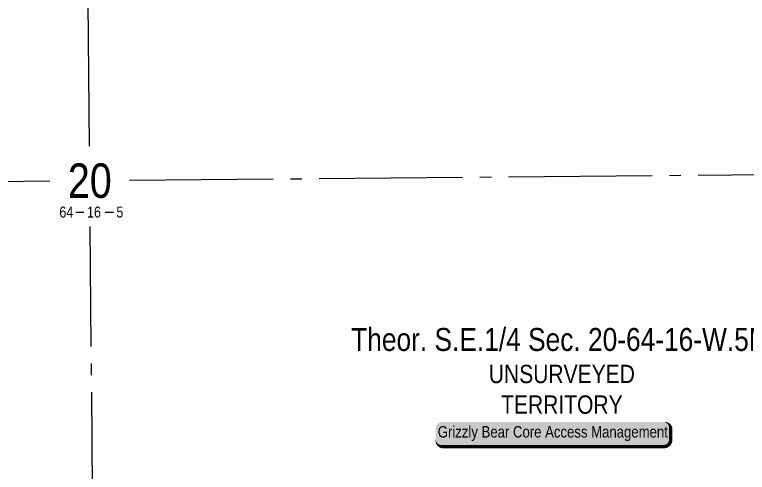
# Model space of a CAD drawing. Extents: x 534052 to 544180, y 6043031 to 6050786.
# Drawn here: x 539843 to 540481, y 6044910 to 6045309 of the extents above; entities that cross this region are included whole.
import ezdxf
from ezdxf.enums import TextEntityAlignment as Align

# ---------------------------------------------------------------- set-up
doc = ezdxf.new("R2010")
doc.units = 0
doc.header["$LTSCALE"] = 5
doc.linetypes.add('foc-QUARTERLINE', pattern=[33, 25, -3, 2, -3])
for name, color, linetype in [('10', 1, 'Continuous'), ('9', 3, 'Continuous'), ('AS-WILDLIFE-BLOCK', 131, 'Continuous'), ('C-SYMBOL', 7, 'Continuous'), ('L-SECLBL', 7, 'Continuous'), ('L-SECQ', 8, 'foc-QUARTERLINE'), ('L-UNS-T', 3, 'Continuous')]:
    doc.layers.add(name, color=color, linetype=linetype)
doc.styles.add('175L', font='', dxfattribs={"height": 20})
doc.styles.add('80', font='', dxfattribs={"height": 10})
doc.styles.add('80L', font='', dxfattribs={"height": 10})
doc.styles.add('SIMPLEX', font='')
doc.styles.get('175L').set_extended_font_data('Arial Narrow')
doc.styles.get('80').set_extended_font_data('Arial Narrow')
doc.styles.get('80L').set_extended_font_data('Arial Narrow')
doc.styles.get('SIMPLEX').set_extended_font_data('Arial Narrow')

# ---------------------------------------------------------------- blocks, each defined once
blk = doc.blocks.new('L-SECLBL')
at = {"layer": '9', "color": 7}
for p, q in [((-5.08, -27.83), (-12.29, -27.83)), ((20.7, -27.83), (13.5, -27.83))]:
    blk.add_line(p, q, dxfattribs=at)
at = {"layer": '10', "color": 2, "style": 'SIMPLEX'}
blk.add_attdef('SEC', text='', height=30, dxfattribs=at).set_placement((0, 0), align=Align.MIDDLE)
at = {"layer": '10', "color": 5, "style": '80L'}
blk.add_attdef('TWP', text='', height=9.5, dxfattribs=at).set_placement((-14.43, -27.37), align=Align.MIDDLE_RIGHT)
blk.add_attdef('RGE', text='', height=9.5, dxfattribs=at).set_placement((3.62, -27.37), align=Align.MIDDLE_CENTER)
blk.add_attdef('MER', text='', height=9.5, dxfattribs=at).set_placement((23.17, -27.37), align=Align.MIDDLE_LEFT)
blk = doc.blocks.new('*U693')
h = blk.add_hatch(color=255)
edge = h.paths.add_edge_path()
edge.add_line((-96.5, -11.5), (96.5, -11.5))
edge.add_arc((96.5, -5.5), 6, 270, 360)
edge.add_line((102.5, -5.5), (102.5, 4))
edge.add_arc((96.5, 4), 6, 0, 90)
edge.add_line((96.5, 10), (-96.5, 10))
edge.add_arc((-96.5, 4), 6, 90, 180)
edge.add_line((-102.5, 4), (-102.5, -5.5))
edge.add_arc((-96.5, -5.5), 6, 180, 270)
at = {"color": 131, "flags": 128}
blk.add_lwpolyline([(-96.5, -11.5, 3, 3, 0), (96.5, -11.5, 3, 3, 0.414214), (102.5, -5.5, 3, 3, 0), (102.5, 4, 3, 0, 0.414214), (96.5, 10, 0, 0, 0), (-96.5, 10, 0, 0, 0.414214), (-102.5, 4, 0, 0, 0), (-102.5, -5.5, 0, 3, 0.414214)], format="xyseb", close=True, dxfattribs=at)
at = {"color": 131, "style": '80'}
blk.add_attdef('ENTER_TEXT_001', (-35.99, -5), '', height=10, dxfattribs=at)

msp = doc.modelspace()

# ---------------------------------------------------------------- linework, layer by layer
at = {"layer": 'L-SECQ'}
for p, q in [((539908.31, 6045194.096), (539901.491, 6045968.36)), ((539943.168, 6045164.411), (540713.599, 6045171.409)), ((539103.55, 6045156.784), (539873.889, 6045163.781)), ((539915.658, 6044359.835), (539908.927, 6045124.098))]:
    msp.add_line(p, q, dxfattribs=at)

# ---------------------------------------------------------------- block references
at = {"layer": 'AS-WILDLIFE-BLOCK'}
ref = msp.add_blockref('*U693', (540311.959, 6044944.064), dxfattribs=dict(at, xscale=0.9989536938324243, yscale=0.9989536938324243, zscale=0.9989536938324243))
ref.add_attrib('ENTER_TEXT_001', 'Grizzly Bear Core Access Management', (540211.498, 6044940.449), dxfattribs={"layer": '0', "color": 131, "height": 9.98954, "style": '80'})
at = {"layer": 'L-SECLBL', "color": 3, "xscale": 0.99947671, "yscale": 0.99947671, "zscale": 0.99947671}
msp.add_blockref('L-SECLBL', (539908.574, 6045164.097), dxfattribs=at).add_auto_attribs({'SEC': '20', 'TWP': '64', 'RGE': '16', 'MER': '5'})

# ---------------------------------------------------------------- texts
at = {"layer": 'C-SYMBOL', "color": 3, "style": '175L'}
msp.add_text('Theor. S.E.1/4 Sec. 20-64-16-W.5M.', height=19.98953, dxfattribs=at).set_placement((540321.924, 6045009.82), align=Align.BOTTOM_CENTER)
at = {"layer": 'L-UNS-T', "color": 3, "insert": (540319.552, 6044982.345), "char_height": 15.99163, "attachment_point": 5, "style": '80L'}
msp.add_mtext_dynamic_manual_height_columns('UNSURVEYED TERRITORY', width=126.3476, gutter_width=47.475, heights=[0], dxfattribs=at)

doc.saveas('drawing.dxf')
